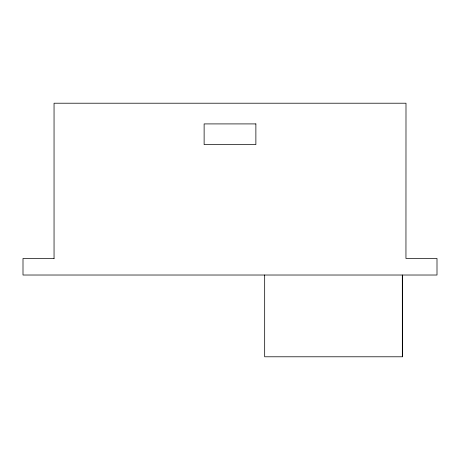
<?xml version="1.0" encoding="UTF-8"?>
<svg xmlns="http://www.w3.org/2000/svg" width="460" height="460" viewBox="0 0 460 460"><rect width="100%" height="100%" fill="white"/><g stroke="black" fill="none" stroke-linecap="round" stroke-linejoin="round"><path stroke-width="0.69" d="M54.096 258.462L23 258.462L23 275.022L437 275.022L437 258.462L405.95 258.462L405.996 103.212L54.05 103.212L54.05 258.462M402.327 356.787L402.327 275.022L402.373 356.787L264.673 356.787L264.673 275.022M255.875 123.912L204.125 123.912L204.125 144.612L255.875 144.612L255.875 123.912"/></g></svg>
